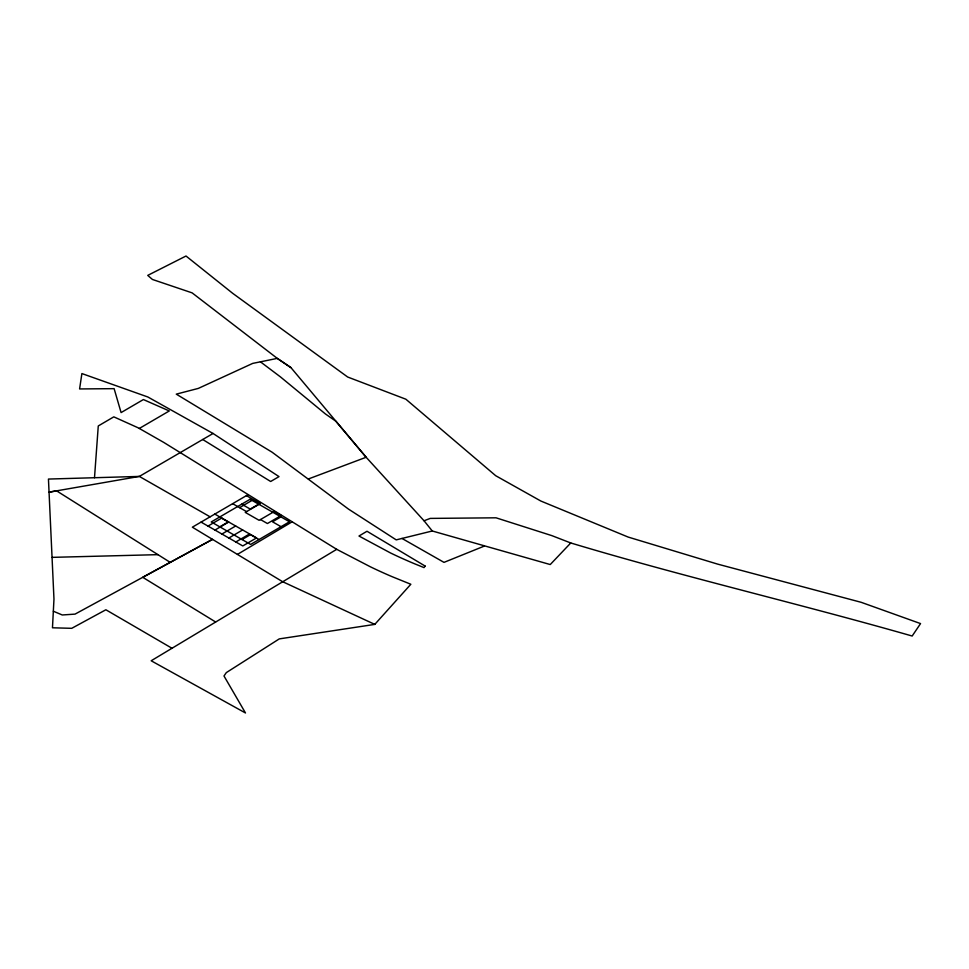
<?xml version="1.0" encoding="UTF-8"?>
<svg xmlns="http://www.w3.org/2000/svg" width="969" height="969" viewBox="0 0 969 969"><rect width="100%" height="100%" fill="white"/><g stroke="black" fill="none" stroke-linecap="round" stroke-linejoin="round"><path stroke-width="1.45" d="M171.973 648.249L105.875 609.767L71.73 628.324L52.471 627.791L53.973 599.096L48.45 479.061L139.354 476.421L213.059 433.482L279.011 476.615L270.654 481.496L202.727 439.502M94.502 477.717L98.269 425.96L113.809 416.852L138.216 427.838L163.761 442.421L336.715 549.326L370.34 566.78A450.67 260.189 0 0 0 392.106 576.676L410.844 584.259L374.785 624.387L279.266 638.898L226.322 672.607L223.996 675.987L245.484 712.978L151.176 660.773L336.715 549.326M290.942 367.626L277.279 358.385L192.116 292.868L152.436 279.46L147.736 275.39L186.012 256.022L232.693 293.328L347.665 377.014L405.854 399.204L495.68 475.694L540.872 501.046L628.154 537.068L717.69 564.128L861.199 602.318L920.55 623.588L912.168 636.027C798.759 603.554 683.751 576.943 570.765 542.967L550.247 564.552L432.271 530.988L396.212 539.878L348.537 509.137L272.071 452.184L176.285 394.141L198.342 388.399L252.703 363.399L277.279 358.385L290.942 367.614L366.149 457.259L424.047 520.777L432.271 530.988M237.429 554.413L292.178 521.782M139.294 428.468L169.284 410.953L143.388 399.555L121.089 412.588L114.124 388.654L79.591 388.944L81.893 373.562L147.833 396.987L213.059 433.482M248.173 494.614L192.346 527.184L282.548 581.666L374.785 624.387M208.008 526.082L221.768 518.052M239.609 507.647L253.369 499.616M219.806 526.845L228.224 521.928L219.66 517.034M258.662 504.171L250.244 509.076L241.669 504.183M214.961 530.055L228.72 522.025M221.913 534.028L235.673 525.997M228.878 538.001L242.625 529.97M235.83 541.974L249.59 533.943M242.056 539.551L250.474 534.634L259.05 539.539M280.913 516.877L272.495 521.794L281.058 526.688M484.1 546.177L443.996 562.371L402.002 538.449M424.047 520.777L430.224 518.403L496.031 517.809L551.882 535.639L570.765 542.967M308.348 478.989L366.149 457.259L335.904 421.249L325.414 413.945L280.453 376.905L260.431 361.825M52.229 557.357L157.971 554.656M53.356 611.233L62.27 614.976L75.049 614.116L212.526 539.37L142.734 577.306L215.602 621.977M210.116 516.828L139.354 476.421L49.08 492.155L56.577 490.847L170.217 562.371M246.405 495.643L260.322 503.589L245.23 512.383L259.147 520.329L274.227 511.535L281.18 515.496L267.42 523.526L260.467 519.554M232.645 503.674L246.562 511.62M214.815 514.079L256.543 537.916L242.783 545.947L201.055 522.109M425.112 566.053L424.022 567.604L414.889 563.91A422.532 243.946 0 0 1 390.459 552.936L358.978 536.027L366.997 531.254L425.112 566.053M250.087 499.277L211.242 521.952L250.632 544.445L289.477 521.77L250.087 499.277"/></g></svg>
